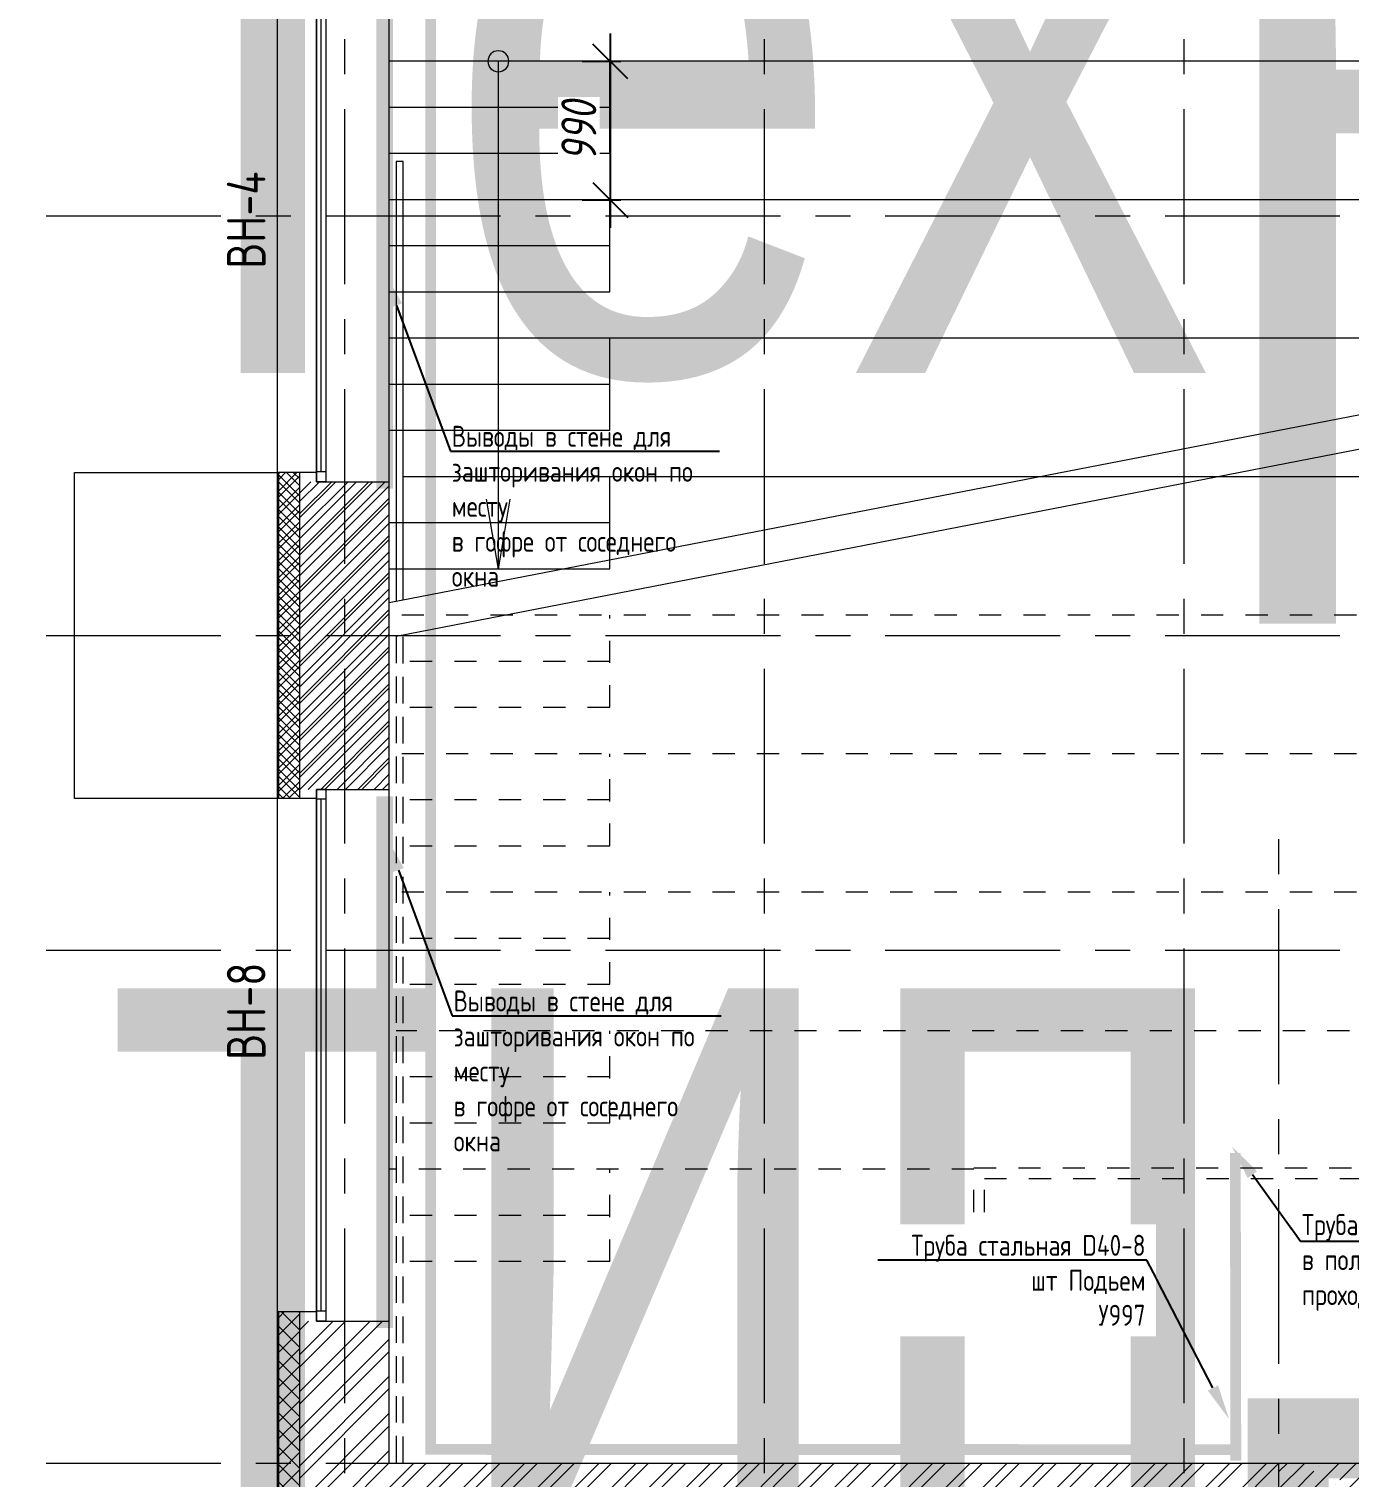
# Model space of a CAD drawing. Header units: millimetres. Extents: x 0 to 636307, y -180975 to 471719.
# Drawn here: x 557596 to 567033, y -82571 to -72220 of the extents above; entities that cross this region are included whole.
import ezdxf
from ezdxf import colors
from ezdxf.entities.mleader import LeaderData, LeaderLine
from ezdxf.enums import TextEntityAlignment as Align
from ezdxf.math import Vec2, Vec3

# ---------------------------------------------------------------- set-up
doc = ezdxf.new("R2018")
doc.units = ezdxf.units.MM
for name, pattern in [('CENTER', [2, 1.25, -0.25, 0.25, -0.25]), ('HIDDEN2', [4.7625, 3.175, -1.5875]), ('Штрих', [6.35, 3.175, -3.175])]:
    doc.linetypes.add(name, pattern=pattern)
for name, color, linetype, lineweight in [('_TEXT', 7, 'Continuous', 30), ('АР_Лестницы ограждения', 62, 'Continuous', 13), ('АР_Маркер экспликации', 239, 'Continuous', 13), ('АР_Навесной фасад', 250, 'Continuous', 5), ('АР_Номер помещения', 250, 'Continuous', 9), ('АР_Окна', 4, 'Continuous', 9), ('АР_Оси', 7, 'Continuous', 25), ('АР_Отметки', 7, 'Continuous', 5), ('АР_Сущ Несущая стена', 250, 'Continuous', 50), ('АР_Утеплитель', 250, 'Continuous', 13), ('АР_Штриховка кирпич', 250, 'Continuous', 9), ('АР_Штриховка монолит', 29, 'Continuous', 9), ('Маркировка ОКОН', 5, 'Continuous', 18)]:
    doc.layers.add(name, color=color, linetype=linetype, lineweight=lineweight)
doc.layers.add('A-HATCH-FACADE', color=7, linetype='Continuous')
doc.layers.add('АР_новое окно', color=160, linetype='Continuous')
doc.layers.add('АР_лестницы', color=7, linetype='Continuous', lineweight=15, true_color=0xff24ff)
doc.layers.add('АР_Названия помещений', color=124, linetype='Continuous', lineweight=5, plot=False)
doc.layers.add('АР_Помещения_площадь', color=19, linetype='Continuous', lineweight=9, plot=False)
doc.styles.add('ISOCPEUR', font='', dxfattribs={"height": 250})
doc.styles.add('PDF ISOCPEUR', font='isocpeur.ttf')
doc.styles.get("Standard").update_dxf_attribs({"font": 'GOST.TTF'})
doc.styles.add('ГОСТ 2.304', font='CS_Gost2304.shx', dxfattribs={"oblique": 10})
doc.styles.get('ISOCPEUR').set_extended_font_data('ISOCPEUR', italic=True)
doc.dimstyles.new('СПДС', dxfattribs={"dimscale": 100, "dimtxt": 2.5, "dimasz": 2.5, "dimexe": 2, "dimexo": 0.625, "dimgap": 1, "dimtad": 1, "dimdec": 0, "dimrnd": 5, "dimtxsty": 'ГОСТ 2.304', "dimblk": 'OBLIQUE', "dimblk1": 'OBLIQUE', "dimblk2": 'OBLIQUE', "dimcen": 2.5, "dimdle": 2, "dimadec": 0, "dimazin": 2, "dimtfac": 0.75, "dimtdec": 4, "dimtmove": 1, "dimatfit": 3, "dimfxl": 1, "dimtfill": 1, "dimtolj": 1, "dimarcsym": 1})
pattern_1 = [(45, (-391394.71, -334.34), (-132.58252, 132.58252), []), (45, (-391306.32, -334.34), (-132.58252, 132.58252), [])]

# ---------------------------------------------------------------- blocks, each defined once
blk = doc.blocks.new('*U253')
at = {"layer": 'АР_новое окно', "lineweight": 9}
for p, q in [((0, 3800), (-70, 3800)), ((-70, 3800), (-70, 0)), ((-70, 0), (-70, 3800)), ((0, 3730), (-70, 3730)), ((-35, 3730), (-35, 70)), ((0, 3800), (0, 0)), ((0, 70), (-70, 70)), ((0, 0), (-70, 0))]:
    blk.add_line(p, q, dxfattribs=at)
blk = doc.blocks.new('_DotSmall')
at = {"color": 0, "linetype": 'ByBlock', "const_width": 0.5}
blk.add_lwpolyline([(-0.0625, 0, 1), (0.0625, 0, 1)], format="xyb", close=True, dxfattribs=at)
blk = doc.blocks.new('*U231')
at = {"color": 7, "style": 'ISOCPEUR', "width": 0.7, "flags": 1}
blk.add_attdef('КАТЕГОРИЯ', (-499, -2092), '', height=250, dxfattribs=at)
at = {"layer": 'АР_Номер помещения', "color": 7, "style": 'ISOCPEUR', "width": 0.7}
blk.add_attdef('НОМЕР_ПОМЕЩЕНИЯ', text='', height=300, dxfattribs=at).set_placement((-13875, 6638), align=Align.MIDDLE_CENTER)
at = {"layer": 'АР_Помещения_площадь', "color": 7, "lineweight": 30, "width": 0.7, "flags": 104}
blk.add_attdef('ИМЯ_ПОМЕЩЕНИЯ', text='', height=100, dxfattribs=at).set_placement((158, 1217), align=Align.MIDDLE_CENTER)
at = {"layer": 'АР_Помещения_площадь', "color": 7, "style": 'ISOCPEUR', "width": 0.7}
blk.add_attdef('ПЛОЩАДЬ_ПОМЕЩЕНИЯ', text='', height=200, dxfattribs=at).set_placement((-12655, 408), align=Align.MIDDLE_RIGHT)
blk = doc.blocks.new('*U230')
at = {"color": 7, "style": 'ISOCPEUR', "width": 0.7, "flags": 1}
blk.add_attdef('КАТЕГОРИЯ', (-499, -2092), '', height=250, dxfattribs=at)
at = {"layer": 'АР_Номер помещения', "color": 7, "style": 'ISOCPEUR', "width": 0.7}
blk.add_attdef('НОМЕР_ПОМЕЩЕНИЯ', text='', height=300, dxfattribs=at).set_placement((-12706, 14289), align=Align.MIDDLE_CENTER)
at = {"layer": 'АР_Помещения_площадь', "color": 7, "style": 'ISOCPEUR', "width": 0.7}
blk.add_attdef('ПЛОЩАДЬ_ПОМЕЩЕНИЯ', text='', height=200, dxfattribs=at).set_placement((-12402, 13467), align=Align.MIDDLE_RIGHT)
at = {"layer": 'АР_Помещения_площадь', "color": 7, "lineweight": 30, "width": 0.7, "flags": 104}
blk.add_attdef('ИМЯ_ПОМЕЩЕНИЯ', text='', height=100, dxfattribs=at).set_placement((158, 1217), align=Align.MIDDLE_CENTER)
blk = doc.blocks.new('АР_Кружок_1.1')
at = {"color": 0, "linetype": 'ByBlock', "lineweight": -2}
blk.add_circle((0, 0), 75, dxfattribs=at)
blk = doc.blocks.new('*U30')
at = {"color": 0, "linetype": 'ByBlock', "lineweight": -2}
for q in [(-500, 85), (-500, -85)]:
    blk.add_line((0, 0), q, dxfattribs=at)
blk = doc.blocks.new('*U216')
at = {"color": 0, "linetype": 'ByBlock', "lineweight": -2}
blk.add_lwpolyline([(-36.3, 0), (0, 0)], dxfattribs=at)
at = {"color": 0, "linetype": 'ByBlock', "lineweight": -2, "xscale": 0.01, "yscale": 0.01, "zscale": 0.01, "rotation": 179.9999999999999}
for name, p in [('*U30', (-36.3, 0)), ('АР_Кружок_1.1', (0, 0))]:
    blk.add_blockref(name, p, dxfattribs=at)
blk = doc.blocks.new('A$C064f767a')
at = {"layer": 'АР_Утеплитель', "lineweight": 9, "ltscale": 100}
h = blk.add_hatch(dxfattribs=at)
h.set_pattern_fill('ANSI37', color=256, scale=700)
h.set_pattern_definition([(45, (-976679.97, 40642.145), (-61.871843, 61.871843), []), (135, (-976679.97, 40642.145), (-61.871843, -61.871843), [])])
h.paths.add_polyline_path([(-640, 7080), (-640, 4750), (-790, 4750), (-790, 7080)])
at = {"layer": 'АР_Штриховка кирпич', "lineweight": 9, "ltscale": 100}
h = blk.add_hatch(dxfattribs=at)
h.set_pattern_fill('ANSI32', color=256, scale=500)
h.set_pattern_definition([(45, (-951566.48, 82137.1), (-132.58252, 132.58252), []), (45, (-951478.1, 82137.1), (-132.58252, 132.58252), [])])
h.paths.add_polyline_path([(0, 7015), (-640, 7015), (-640, 4815), (0, 4815)])
at = {"layer": 'АР_лестницы', "lineweight": 9, "ltscale": 50}
for p, q in [((11760, 10020), (0, 10020)), ((1577, 9362), (1577, 10020)), ((1577, 9690), (0, 9690)), ((1577, 9360), (0, 9360)), ((11360, 9030), (0, 9030)), ((1577, 8372), (1577, 9030)), ((1577, 8700), (0, 8700)), ((1577, 8370), (0, 8370)), ((11310, 8337), (0, 6149)), ((11310, 8097), (50, 5908)), ((11360, 8040), (0, 8040)), ((1577, 7382), (1577, 8040)), ((1577, 7710), (0, 7710)), ((1577, 7380), (0, 7380)), ((11360, 7050), (100, 7050)), ((1577, 6392), (1577, 7050)), ((1577, 6720), (0, 6720)), ((1577, 6390), (0, 6390))]:
    blk.add_line(p, q, dxfattribs=at)
at = {"layer": 'АР_лестницы', "linetype": 'Штрих', "lineweight": 9, "ltscale": 50}
for p, q in [((11360, 6060), (0, 6060)), ((1577, 5402), (1577, 6060)), ((1577, 5730), (0, 5730)), ((1577, 5400), (0, 5400)), ((11360, 5070), (0, 5070)), ((1577, 4412), (1577, 5070)), ((1577, 4740), (0, 4740)), ((1577, 4410), (0, 4410)), ((11360, 4080), (0, 4080)), ((1577, 3422), (1577, 4080)), ((1577, 3750), (0, 3750)), ((1577, 3420), (0, 3420)), ((11310, 3090), (50, 3090)), ((1577, 2432), (1577, 3090)), ((1577, 2760), (0, 2760)), ((1577, 2430), (0, 2430)), ((4180, 2100), (0, 2100)), ((4180, 2100), (1277, 2100)), ((1577, 1440), (1577, 2100)), ((1577, 1770), (0, 1770)), ((4255, 1550), (4180, 1550)), ((1577, 1440), (0, 1440))]:
    blk.add_line(p, q, dxfattribs=at)
for points in [[(4180, 1159), (4180, 2109), (7180, 2109), (7180, 1159)], [(4255, 1159), (4255, 2034), (7105, 2034), (7105, 1159)]]:
    blk.add_lwpolyline(points, dxfattribs=at)
at = {"layer": 'АР_Лестницы ограждения', "lineweight": 9, "ltscale": 100}
blk.add_lwpolyline([(100, 6168), (100, 9304), (50, 9304), (50, 6158)], dxfattribs=at)
at = {"layer": 'АР_Навесной фасад', "lineweight": 9, "ltscale": 100}
for points in [[(-640, 7080), (-800, 7080)], [(-640, 4750), (-800, 4750)], [(-640, 1080), (-800, 1080)]]:
    blk.add_lwpolyline(points, dxfattribs=at)
at = {"layer": 'АР_новое окно', "lineweight": 9, "ltscale": 100}
blk.add_line((-790, 4750), (-790, 7080), dxfattribs=at)
at = {"layer": 'АР_Окна', "lineweight": 9, "ltscale": 100}
blk.add_line((0, 1015), (0, 4815), dxfattribs=at)
at = {"layer": 'АР_Сущ Несущая стена', "lineweight": 9, "ltscale": 100}
for p, q in [((-640, 4750), (-640, 7080)), ((-521, 7080), (-640, 7080)), ((-521, 7015), (-521, 7080)), ((-521, 7015), (0, 7015)), ((-521, 7015), (0, 7015)), ((0, 4815), (0, 7015)), ((-521, 4815), (0, 4815)), ((-521, 4815), (0, 4815)), ((-521, 4750), (-521, 4815)), ((-521, 4750), (-640, 4750)), ((-521, 1080), (-640, 1080)), ((-521, 1015), (-521, 1080)), ((-521, 1015), (0, 1015)), ((-521, 1015), (0, 1015))]:
    blk.add_line(p, q, dxfattribs=at)
at = {"layer": 'АР_Сущ Несущая стена', "color": 4, "lineweight": 9, "ltscale": 100}
blk.add_line((-521, 1015), (-521, 4815), dxfattribs=at)
at = {"layer": 'АР_лестницы', "lineweight": 9, "xscale": -100, "yscale": 100, "zscale": 100, "rotation": 270}
blk.add_blockref('*U216', (780, 10020), dxfattribs=at)
at = {"layer": 'АР_новое окно', "lineweight": 9, "xscale": -1, "rotation": 180}
blk.add_blockref('*U253', (-451, 4815), dxfattribs=at)
at = {"layer": 'Маркировка ОКОН', "lineweight": 9, "char_height": 275.42, "attachment_point": 7, "rotation": 90, "style": 'PDF ISOCPEUR'}
for s, insert in [('{\\W0.8;ВН-4}', (-885, 8537)), ('{\\W0.8;ВН-8}', (-885, 2882))]:
    blk.add_mtext(s, dxfattribs=dict(at, insert=insert))
blk = doc.blocks.new('_Oblique')
at = {"color": 0, "linetype": 'ByBlock', "lineweight": -2}
blk.add_line((-0.5, -0.5), (0.5, 0.5), dxfattribs=at)
blk = doc.blocks.new('*D259')
at = {"color": 0, "lineweight": -2, "ltscale": 100, "transparency": 16777216}
for p, q in [((561752, -72253), (561752, -73643)), ((561828, -72453), (561552, -72453)), ((561828, -73443), (561552, -73443))]:
    blk.add_line(p, q, dxfattribs=at)
at = {"layer": 'Defpoints', "color": 0, "lineweight": 9, "ltscale": 100, "transparency": 16777216}
for p in [(561890, -72453), (561752, -73443), (561890, -73443)]:
    blk.add_point(p, dxfattribs=at)
at = {"color": 0, "lineweight": -2, "ltscale": 100, "transparency": 16777216, "xscale": 250, "yscale": 250, "zscale": 250}
for p, rotation in [((561752, -72453), 90), ((561752, -73443), 270)]:
    blk.add_blockref('_Oblique', p, dxfattribs=dict(at, rotation=rotation))
at = {"color": 0, "lineweight": 9, "ltscale": 100, "transparency": 16777216, "insert": (561527, -72948), "char_height": 250, "attachment_point": 5, "rotation": 90, "style": 'ГОСТ 2.304', "bg_fill": 3, "box_fill_scale": 1.1, "bg_fill_color": 256, "bg_fill_true_color": 13158600, "bg_fill_transparency": 0}
blk.add_mtext('\\A1;990', dxfattribs=at)

msp = doc.modelspace()

# ---------------------------------------------------------------- hatches: boundary and pattern name
at = {"layer": 'A-HATCH-FACADE', "lineweight": 9}
h = msp.add_hatch(dxfattribs=at)
h.set_pattern_fill('ANGLE', color=1)
h.set_pattern_definition([(0, (-262916.119, -766697.276), (0, 6.985), [5.08, -1.905]), (90, (-262916.119, -766697.276), (-6.985, 4e-16), [5.08, -1.905])])
h.paths.add_polyline_path([(560430.7, -58963.6), (560507.4, -58963.6), (560506.7, -82354), (560429.9, -82354)])
h = msp.add_hatch(dxfattribs=at)
h.set_pattern_fill('ANGLE', color=30, angle=-90)
h.set_pattern_definition([(270, (-167258.015, 759859.166), (6.985, -1e-15), [5.08, -1.905]), (360, (-167258.015, 759859.166), (2e-15, 6.985), [5.08, -1.905])])
h.paths.add_polyline_path([(560198.2, -71706.6), (560198.2, -75506.6), (560079.5, -75506.6), (560079.5, -71706.6)])
h = msp.add_hatch(dxfattribs=at)
h.set_pattern_fill('ANGLE', color=30, angle=-90)
h.set_pattern_definition([(270, (-167258.015, 753859.166), (6.985, -1e-15), [5.08, -1.905]), (360, (-167258.015, 753859.166), (2e-15, 6.985), [5.08, -1.905])])
h.paths.add_polyline_path([(560198.2, -77706.6), (560198.2, -81506.6), (560079.5, -81506.6), (560079.5, -77706.6)])
h = msp.add_hatch(dxfattribs=at)
h.set_pattern_fill('ANGLE', color=1)
h.set_pattern_definition([(0, (-257164.71, -775468.7134), (0, 6.985), [5.08, -1.905]), (90, (-257164.71, -775468.7134), (-6.985, 4e-16), [5.08, -1.905])])
h.paths.add_polyline_path([(566182.1, -80255), (566258.8, -80255), (566262.6, -82454.4), (566185.9, -82454.4)])
h = msp.add_hatch(dxfattribs=at)
h.set_pattern_fill('ANGLE', color=1, angle=-90)
h.set_pattern_definition([(270, (-123912.983, 741010.069), (6.985, -1e-15), [5.08, -1.905]), (360, (-123912.983, 741010.069), (2e-15, 6.985), [5.08, -1.905])])
h.paths.add_polyline_path([(566208.3, -82336.7), (566208.3, -82413.5), (560430.3, -82412.7), (560430.3, -82336)])
at = {"layer": 'АР_Утеплитель', "lineweight": 9, "ltscale": 100}
h = msp.add_hatch(dxfattribs=at)
h.set_pattern_fill('ANSI37', color=256, scale=700)
h.set_pattern_definition([(45, (-416508.2, -41829.3), (-61.871843, 61.871843), []), (135, (-416508.2, -41829.3), (-61.871843, -61.871843), [])])
h.paths.add_polyline_path([(559531.8, -75391.4), (559531.8, -77721.4), (559381.8, -77721.4), (559381.8, -75391.4)])
h = msp.add_hatch(dxfattribs=at)
h.set_pattern_fill('ANSI37', color=256, scale=700)
h.set_pattern_definition([(45, (-384814.68, -60797.91), (-61.871843, 61.871843), []), (135, (-384814.68, -60797.91), (-61.871843, -61.871843), [])])
h.paths.add_polyline_path([(560181.9, -100341.4), (566532, -100341.4), (566532, -83111.4), (559531.8, -83111.4), (559531.8, -81391.4), (559381.8, -81391.4), (559381.8, -83261.4), (566382, -83261.4), (566382, -100191.4), (560031.9, -100191.4), (560032, -110201.4), (573432, -110201.4), (573432, -103851.4), (581552, -103851.4), (581552, -98661.4), (589819.3, -98661.4), (589819.3, -98911.4), (589969.3, -98911.4), (589969.3, -98511.4), (581402, -98511.4), (581402, -103701.4), (573282, -103701.4), (573282, -110051.4), (560182, -110051.4)])
at = {"layer": 'АР_Штриховка кирпич', "lineweight": 9, "ltscale": 100}
h = msp.add_hatch(dxfattribs=at)
h.set_pattern_fill('ANSI32', color=256, scale=500)
h.set_pattern_definition(pattern_1)
h.paths.add_polyline_path([(560171.8, -75456.4), (559531.8, -75456.4), (559531.8, -77656.4), (560171.8, -77656.4)])
h = msp.add_hatch(dxfattribs=at)
h.set_pattern_fill('ANSI32', color=256, scale=500)
h.set_pattern_definition(pattern_1)
h.paths.add_polyline_path([(560171.7, -81456.4), (559531.8, -81456.4), (559531.8, -83111.5), (566532, -83111.4), (566532, -82471.4), (560171.8, -82471.5)])
at = {"layer": 'АР_Штриховка монолит', "lineweight": 9, "ltscale": 100}
h = msp.add_hatch(dxfattribs=at)
h.set_pattern_fill('ANSI35', color=256, scale=700)
h.set_pattern_definition([(45, (-378464.65, -34237.86), (-123.743687, 123.743687), []), (45, (-378340.9, -34237.86), (-123.743687, 123.743687), [218.75, -43.75, 0, -43.75])])
h.paths.add_polyline_path([(566732, -82671.4), (573107, -82671.4), (573107, -90220.2), (573307, -90220.2), (573307, -82671.4), (577147, -82671.4), (577147, -82471.4), (566532, -82471.4), (566532, -82671.4), (566731.9, -82671.4)])

# ---------------------------------------------------------------- linework, layer by layer
at = {"layer": 'АР_Лестницы ограждения', "linetype": 'HIDDEN2', "lineweight": 9, "ltscale": 60}
msp.add_lwpolyline([(560221.8, -76563), (560221.8, -82471.4), (560271.8, -82471.4), (560271.8, -76552.5)], dxfattribs=at)
at = {"layer": 'АР_Навесной фасад', "lineweight": 9, "ltscale": 100}
for points in [[(559531.8, -75391.4), (559371.8, -75391.4)], [(559531.8, -77721.4), (559371.8, -77721.4)], [(559531.8, -81391.4), (559371.8, -81391.4)]]:
    msp.add_lwpolyline(points, dxfattribs=at)
at = {"layer": 'АР_новое окно', "lineweight": 9, "ltscale": 100}
for p, q in [((559371.8, -83271.4), (559371.8, -58976.4)), ((559381.8, -77721.4), (559381.8, -75391.4)), ((559381.8, -83261.4), (559381.8, -81391.4))]:
    msp.add_line(p, q, dxfattribs=at)
at = {"layer": 'АР_Окна', "lineweight": 9, "ltscale": 100}
for p, q in [((560171.8, -75456.4), (560171.8, -71656.4)), ((560171.8, -81456.4), (560171.8, -77656.4))]:
    msp.add_line(p, q, dxfattribs=at)
at = {"layer": 'АР_Оси', "linetype": 'CENTER', "lineweight": 9, "ltscale": 1000}
for p, q in [((559851.9, -30794), (559851.9, -86526.3)), ((562851.9, -30794), (562851.9, -86526.3)), ((565851.9, -30794), (565851.9, -86526.3)), ((547718.2, -73556.4), (630896.6, -73556.4)), ((547718.2, -76556.4), (630896.6, -76556.4)), ((566532, -111762.7), (566532, -77878.8)), ((547718.2, -78806.4), (630896.6, -78806.4)), ((547718.2, -82471.4), (631315.4, -82471.4))]:
    msp.add_line(p, q, dxfattribs=at)
at = {"layer": 'АР_Сущ Несущая стена', "color": 4, "lineweight": 9, "ltscale": 100}
for p, q in [((559650.7, -75456.4), (559650.7, -71656.4)), ((559650.7, -81456.4), (559650.7, -77656.4))]:
    msp.add_line(p, q, dxfattribs=at)
at = {"layer": 'АР_Сущ Несущая стена', "lineweight": 9, "ltscale": 100}
for p, q in [((559531.8, -77721.4), (559531.8, -75391.4)), ((559650.7, -75391.4), (559531.8, -75391.4)), ((559650.7, -75456.4), (559650.7, -75391.4)), ((559650.7, -75456.4), (560171.8, -75456.4)), ((559650.7, -75456.4), (560171.8, -75456.4)), ((559650.7, -77721.4), (559531.8, -77721.4)), ((559650.7, -77656.4), (560171.8, -77656.4)), ((559650.7, -77656.4), (560171.8, -77656.4)), ((559650.7, -77721.4), (559650.7, -77656.4)), ((559531.8, -83111.4), (559531.8, -81391.4)), ((559650.7, -81391.4), (559531.8, -81391.4)), ((559650.7, -81456.4), (559650.7, -81391.4)), ((559650.7, -81456.4), (560171.8, -81456.4)), ((559650.7, -81456.4), (560171.8, -81456.4)), ((560171.8, -82471.4), (560171.8, -81456.4)), ((560171.8, -82471.4), (577147, -82471.4)), ((566532, -100341.4), (566532, -82471.4))]:
    msp.add_line(p, q, dxfattribs=at)
at = {"layer": 'АР_Утеплитель', "lineweight": 9, "ltscale": 0.25}
msp.add_lwpolyline([(559371.8, -77721.4), (557921.6, -77721.3), (557921.8, -75391.3), (559371.8, -75391.4)], dxfattribs=at)
msp.add_lwpolyline([(559371.8, -77721.4), (557921.6, -77721.3), (557921.8, -75391.3), (559371.8, -75391.4)], dxfattribs=at)

# ---------------------------------------------------------------- block references
at = {"layer": '_TEXT', "color": 1, "lineweight": 9, "ltscale": 500}
msp.add_blockref('A$C064f767a', (560171.8, -82471.4), dxfattribs=at)
at = {"layer": 'АР_Маркер экспликации', "lineweight": 9}
ref = msp.add_blockref('*U231', (571975.9, -58284.7), dxfattribs=at)
lines = msp.add_mtext('\\W0.8000;Кабинет материальной технологии тип 2', dxfattribs={"layer": 'АР_Названия помещений', "insert": (558141.6, -53477), "char_height": 4891.956, "width": 926.94, "attachment_point": 1})
ref.add_attrib('ИМЯ_ПОМЕЩЕНИЯ', '', (558141.6, -53477), dxfattribs={"flags": 104}).embed_mtext(lines)
at = {"layer": 'АР_Маркер экспликации', "color": 7, "lineweight": 9}
ref = msp.add_blockref('*U230', (578011.2, -82572.7), dxfattribs=at)
lines = msp.add_mtext('\\W0.8000;Многофункциональное пространство с функцией актового зала (с эстрадой в уровне пола)', dxfattribs={"layer": 'АР_Названия помещений', "insert": (565851.9, -70314.4), "char_height": 6157.775, "width": 926.94, "attachment_point": 1})
ref.add_attrib('ИМЯ_ПОМЕЩЕНИЯ', '', (565851.9, -70314.4), dxfattribs={"flags": 104}).embed_mtext(lines)
at = {"layer": 'АР_новое окно', "lineweight": 9, "xscale": -1, "rotation": 180}
for p in [(559720.7, -71656.4), (559720.7, -77656.4)]:
    msp.add_blockref('*U253', p, dxfattribs=at)

# ---------------------------------------------------------------- texts
at = {"layer": 'Маркировка ОКОН', "lineweight": 9, "char_height": 275.423, "attachment_point": 7, "rotation": 90, "style": 'PDF ISOCPEUR'}
for s, insert in [('{\\W0.8;ВН-4}', (559287.1, -73934.1)), ('{\\W0.8;ВН-8}', (559287.1, -79589.9))]:
    msp.add_mtext(s, dxfattribs=dict(at, insert=insert))

# ---------------------------------------------------------------- leaders
at = {"lineweight": 9}
ml = msp.add_multileader_mtext('Standard', dxfattribs=at)
ml.set_content('Выводы в стене для зашторивания окон по месту^Jв гофре от соседнего окна', color=256)
ml.set_leader_properties()
ml.build(insert=Vec2(0, 0))
ml.multileader.update_dxf_attribs({"text_left_attachment_type": 6, "text_right_attachment_type": 6, "arrow_head_size": 250})
ctx = ml.context
ctx.base_point, ctx.char_height, ctx.arrow_head_size, ctx.plane_origin = Vec3(560616.8, -75237.3, 0), 150, 250, Vec3(560312.6, -72547.3, 0)
ctx.left_attachment, ctx.right_attachment = 6, 6
notes = []
notes.append((ctx, [(1, (1, 1, 0), (560608.8, -75237.3, 0), (1, 0), 8, [(0, [(560137.7, -73961.5, 0)], 0, [])])]))
ctx.mtext.insert, ctx.mtext.width, ctx.mtext.flow_direction = Vec3(560618.8, -75057.3, 0), 1894.217, 5
ml = msp.add_multileader_mtext('Standard', dxfattribs=at)
ml.set_content('Выводы в стене для зашторивания окон по месту^Jв гофре от соседнего окна', color=256)
ml.set_leader_properties()
ml.build(insert=Vec2(0, 0))
ml.multileader.update_dxf_attribs({"text_left_attachment_type": 6, "text_right_attachment_type": 6, "arrow_head_size": 250})
ctx = ml.context
ctx.base_point, ctx.char_height, ctx.arrow_head_size, ctx.plane_origin = Vec3(560630.1, -79273.7, 0), 150, 250, Vec3(560325.9, -76583.8, 0)
ctx.left_attachment, ctx.right_attachment = 6, 6
notes.append((ctx, [(1, (1, 1, 0), (560622.1, -79273.7, 0), (1, 0), 8, [(0, [(560151, -77998, 0)], 0, [])])]))
ctx.mtext.insert, ctx.mtext.width, ctx.mtext.flow_direction = Vec3(560632.1, -79093.7, 0), 1894.217, 5
at = {"layer": 'АР_Отметки', "lineweight": 9}
ml = msp.add_multileader_mtext('Standard', dxfattribs=at)
ml.set_content('+2,410', color=256, style='ISOCPEUR')
ml.set_leader_properties(color=256, linetype='Continuous', lineweight=-1)
ml.set_arrow_properties(name='DOTSMALL')
ml.build(insert=Vec2(0, 0))
ml.multileader.update_dxf_attribs({"has_text_frame": 1, "text_left_attachment_type": 4, "text_right_attachment_type": 4, "dogleg_length": 100, "arrow_head_size": 180})
ctx = ml.context
ctx.base_point, ctx.char_height, ctx.arrow_head_size, ctx.landing_gap_size, ctx.plane_origin = Vec3(575901.9, -83461.4), 250, 180, 50, Vec3(573740.7, -84052.7)
ctx.left_attachment, ctx.right_attachment = 4, 4
notes.append((ctx, [(0, (0, 0, 0), (0, 0), (1, 0), 1, [])]))
ctx.mtext.insert, ctx.mtext.width, ctx.mtext.line_spacing_style, ctx.mtext.flow_direction = Vec3(575951.9, -83128.1), 852.697, 2, 5
ml = msp.add_multileader_mtext('Standard', dxfattribs=at)
ml.set_content('+3,950', color=256, style='ISOCPEUR')
ml.set_leader_properties(color=256, linetype='Continuous', lineweight=-1)
ml.set_arrow_properties(name='DOTSMALL')
ml.build(insert=Vec2(0, 0))
ml.multileader.update_dxf_attribs({"has_text_frame": 1, "text_left_attachment_type": 4, "text_right_attachment_type": 4, "dogleg_length": 100, "arrow_head_size": 180})
ctx = ml.context
ctx.base_point, ctx.char_height, ctx.arrow_head_size, ctx.landing_gap_size, ctx.plane_origin = Vec3(574216.1, -88967.1), 250, 180, 50, Vec3(574134.8, -90234.7)
ctx.left_attachment, ctx.right_attachment = 4, 4
notes.append((ctx, [(0, (0, 0, 0), (0, 0), (1, 0), 1, [])]))
ctx.mtext.insert, ctx.mtext.width, ctx.mtext.line_spacing_style, ctx.mtext.flow_direction = Vec3(574266.1, -88633.8), 852.697, 2, 5
ml = msp.add_multileader_mtext('Standard', dxfattribs=at)
ml.set_content('+2,410', color=256, style='ISOCPEUR')
ml.set_leader_properties(color=256, linetype='Continuous', lineweight=-1)
ml.set_arrow_properties(name='DOTSMALL')
ml.build(insert=Vec2(0, 0))
ml.multileader.update_dxf_attribs({"has_text_frame": 1, "text_left_attachment_type": 4, "text_right_attachment_type": 4, "dogleg_length": 100, "arrow_head_size": 180})
ctx = ml.context
ctx.base_point, ctx.char_height, ctx.arrow_head_size, ctx.landing_gap_size, ctx.plane_origin = Vec3(575901.9, -83461.4), 250, 180, 50, Vec3(573740.7, -84052.7)
ctx.left_attachment, ctx.right_attachment = 4, 4
notes.append((ctx, [(0, (0, 0, 0), (0, 0), (1, 0), 1, [])]))
ctx.mtext.insert, ctx.mtext.width, ctx.mtext.line_spacing_style, ctx.mtext.flow_direction = Vec3(575951.9, -83128.1), 852.697, 2, 5
ml = msp.add_multileader_mtext('Standard', dxfattribs=at)
ml.set_content('+3,950', color=256, style='ISOCPEUR')
ml.set_leader_properties(color=256, linetype='Continuous', lineweight=-1)
ml.set_arrow_properties(name='DOTSMALL')
ml.build(insert=Vec2(0, 0))
ml.multileader.update_dxf_attribs({"has_text_frame": 1, "text_left_attachment_type": 4, "text_right_attachment_type": 4, "dogleg_length": 100, "arrow_head_size": 180})
ctx = ml.context
ctx.base_point, ctx.char_height, ctx.arrow_head_size, ctx.landing_gap_size, ctx.plane_origin = Vec3(574216.1, -88967.1), 250, 180, 50, Vec3(574134.8, -90234.7)
ctx.left_attachment, ctx.right_attachment = 4, 4
notes.append((ctx, [(0, (0, 0, 0), (0, 0), (1, 0), 1, [])]))
ctx.mtext.insert, ctx.mtext.width, ctx.mtext.line_spacing_style, ctx.mtext.flow_direction = Vec3(574266.1, -88633.8), 852.697, 2, 5
for ctx, leaders in notes:
    for number, flags, end, landing, length, lines in leaders:
        leader = LeaderData()
        leader.index, (leader.has_last_leader_line, leader.has_dogleg_vector, leader.attachment_direction) = number, flags
        leader.last_leader_point, leader.dogleg_vector, leader.dogleg_length = Vec3(end), Vec3(landing), length
        for number, points, colour, breaks in lines:
            line = LeaderLine()
            line.index, line.vertices, line.color, line.breaks = number, Vec3.list(points), colors.encode_raw_color(colour), breaks
            leader.lines.append(line)
        ctx.leaders.append(leader)

# ---------------------------------------------------------------- next in the draw order: dimensions: what is measured, and where the dimension line sits
at = {"lineweight": 9, "ltscale": 100}
dim = msp.add_linear_dim(base=(561752, -73442.5), p1=(561890.5, -72452.5), p2=(561890.5, -73442.5), angle=90, dimstyle='СПДС', dxfattribs=at)
dim.commit()
dim.dimension.update_dxf_attribs({"geometry": '*D259', "text_midpoint": (561527, -72947.5)})

# ---------------------------------------------------------------- next in the draw order: leaders
at = {"lineweight": 9}
ml = msp.add_multileader_mtext('Standard', dxfattribs=at)
ml.set_content('Труба стальная D40-4 шт^Jв полу между коробкой проходной и ТК шкафом', color=256)
ml.set_leader_properties()
ml.build(insert=Vec2(0, 0))
ml.multileader.update_dxf_attribs({"text_left_attachment_type": 6, "text_right_attachment_type": 6, "arrow_head_size": 250})
ctx = ml.context
ctx.base_point, ctx.char_height, ctx.arrow_head_size, ctx.plane_origin = Vec3(566694.7, -80885.4, 0), 150, 250, Vec3(565471.1, -80176.3, 0)
ctx.left_attachment, ctx.right_attachment = 6, 6
notes = []
notes.append((ctx, [(1, (1, 1, 0), (566686.7, -80885.4, 0), (1, 0), 8, [(0, [(566195.9, -80207.5, 0)], 0, [])])]))
ctx.mtext.insert, ctx.mtext.width, ctx.mtext.flow_direction = Vec3(566696.7, -80692.6, 0), 1894.217, 5
ctx.mtext.has_bg_fill, ctx.mtext.bg_color, ctx.mtext.bg_scale_factor, ctx.mtext.bg_transparency, ctx.mtext.use_window_bg_color = 1, -1027028792, 1.5, 0, 1
for ctx, leaders in notes:
    for number, flags, end, landing, length, lines in leaders:
        leader = LeaderData()
        leader.index, (leader.has_last_leader_line, leader.has_dogleg_vector, leader.attachment_direction) = number, flags
        leader.last_leader_point, leader.dogleg_vector, leader.dogleg_length = Vec3(end), Vec3(landing), length
        for number, points, colour, breaks in lines:
            line = LeaderLine()
            line.index, line.vertices, line.color, line.breaks = number, Vec3.list(points), colors.encode_raw_color(colour), breaks
            leader.lines.append(line)
        ctx.leaders.append(leader)

# ---------------------------------------------------------------- next in the draw order: leaders
ml = msp.add_multileader_mtext('Standard', dxfattribs=at)
ml.set_content('Труба стальная D40-8 шт Подьем^JУ997', color=256)
ml.set_leader_properties()
ml.build(insert=Vec2(0, 0))
ml.multileader.update_dxf_attribs({"text_left_attachment_type": 6, "text_right_attachment_type": 6, "arrow_head_size": 250})
ctx = ml.context
ctx.base_point, ctx.char_height, ctx.arrow_head_size, ctx.plane_origin = Vec3(563839, -81020.2, 0), 150, 250, Vec3(562497.9, -80558.3, 0)
ctx.left_attachment, ctx.right_attachment, ctx.text_align_type = 6, 6, 2
notes = []
notes.append((ctx, [(0, (1, 1, 0), (565588, -81020.2, 0), (-1, 0), 8, [(0, [(566175.4, -82157.1, 0)], 0, [])])]))
ctx.mtext.insert, ctx.mtext.width, ctx.mtext.alignment, ctx.mtext.flow_direction = Vec3(565578, -80840.2, 0), 1894.217, 3, 5
ctx.mtext.has_bg_fill, ctx.mtext.bg_color, ctx.mtext.bg_scale_factor, ctx.mtext.bg_transparency, ctx.mtext.use_window_bg_color = 1, -1027028792, 1.5, 0, 1
for ctx, leaders in notes:
    for number, flags, end, landing, length, lines in leaders:
        leader = LeaderData()
        leader.index, (leader.has_last_leader_line, leader.has_dogleg_vector, leader.attachment_direction) = number, flags
        leader.last_leader_point, leader.dogleg_vector, leader.dogleg_length = Vec3(end), Vec3(landing), length
        for number, points, colour, breaks in lines:
            line = LeaderLine()
            line.index, line.vertices, line.color, line.breaks = number, Vec3.list(points), colors.encode_raw_color(colour), breaks
            leader.lines.append(line)
        ctx.leaders.append(leader)

doc.saveas('drawing.dxf')
